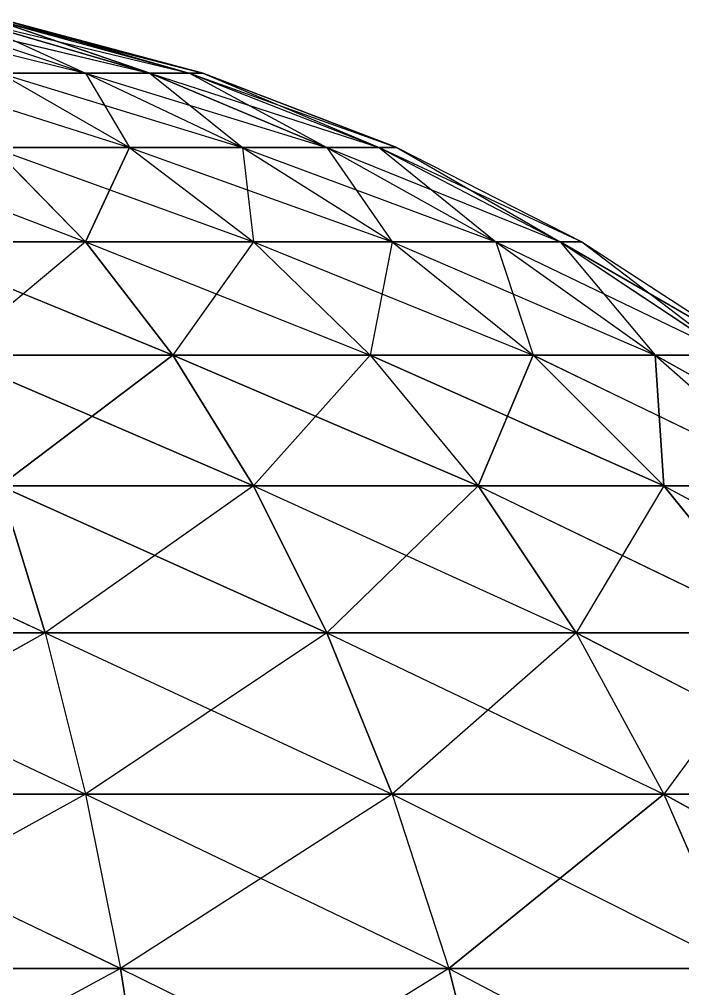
# Model space of a CAD drawing. Header units: metres. Extents: x -100 to 100, y -100 to 100.
# Drawn here: x 21.66 to 55.08, y 48.98 to 97.81 of the extents above; entities that cross this region are included whole.
import ezdxf

# ---------------------------------------------------------------- set-up
doc = ezdxf.new("R2010")
doc.units = ezdxf.units.M

msp = doc.modelspace()

# ---------------------------------------------------------------- linework, layer by layer
for p, q in [((13.912, 97.815, -677.369), (25, 95.106, -674.657)), ((16.82, 97.815, -680.6), (28.23, 95.106, -680.251)), ((16.82, 97.815, -680.6), (25, 95.106, -674.657)), ((16.82, 97.815, -705.041), (25, 95.106, -710.984)), ((18.994, 97.815, -684.364), (30.226, 95.106, -686.395)), ((18.994, 97.815, -684.364), (28.23, 95.106, -680.251)), ((18.994, 97.815, -701.277), (25, 95.106, -710.984)), ((18.994, 97.815, -701.277), (28.23, 95.106, -705.389)), ((20.337, 97.815, -688.498), (30.902, 95.106, -692.82)), ((20.337, 97.815, -688.498), (30.226, 95.106, -686.395)), ((20.337, 97.815, -697.143), (28.23, 95.106, -705.389)), ((20.337, 97.815, -697.143), (30.226, 95.106, -699.245)), ((20.791, 97.815, -692.82), (30.902, 95.106, -692.82)), ((20.791, 97.815, -692.82), (30.226, 95.106, -699.245)), ((15.451, 95.106, -666.059), (27.216, 91.355, -662.594)), ((25, 95.106, -674.657), (20.677, 95.106, -669.856)), ((20.677, 95.106, -715.785), (25, 95.106, -710.984)), ((20.677, 95.106, -669.856), (32.906, 91.355, -668.913)), ((20.677, 95.106, -669.856), (27.216, 91.355, -662.594)), ((20.677, 95.106, -715.785), (27.216, 91.355, -723.047)), ((28.23, 95.106, -680.251), (25, 95.106, -674.657)), ((25, 95.106, -710.984), (28.23, 95.106, -705.389)), ((25, 95.106, -674.657), (37.157, 91.355, -676.277)), ((25, 95.106, -674.657), (32.906, 91.355, -668.913)), ((25, 95.106, -710.984), (27.216, 91.355, -723.047)), ((25, 95.106, -710.984), (32.906, 91.355, -716.728)), ((30.226, 95.106, -686.395), (28.23, 95.106, -680.251)), ((28.23, 95.106, -705.389), (30.226, 95.106, -699.245)), ((28.23, 95.106, -680.251), (39.785, 91.355, -684.364)), ((28.23, 95.106, -680.251), (37.157, 91.355, -676.277)), ((28.23, 95.106, -705.389), (32.906, 91.355, -716.728)), ((28.23, 95.106, -705.389), (37.157, 91.355, -709.364)), ((30.902, 95.106, -692.82), (30.226, 95.106, -686.395)), ((30.226, 95.106, -699.245), (30.902, 95.106, -692.82)), ((30.902, 95.106, -692.82), (30.226, 95.106, -699.245)), ((30.226, 95.106, -699.245), (30.902, 95.106, -692.82)), ((30.226, 95.106, -686.395), (40.674, 91.355, -692.82)), ((30.226, 95.106, -686.395), (39.785, 91.355, -684.364)), ((30.226, 95.106, -699.245), (37.157, 91.355, -709.364)), ((30.226, 95.106, -699.245), (39.785, 91.355, -701.277)), ((30.902, 95.106, -692.82), (40.674, 91.355, -692.82)), ((30.902, 95.106, -692.82), (39.785, 91.355, -701.277)), ((12.569, 91.355, -654.137), (25, 86.603, -649.519)), ((27.216, 91.355, -662.594), (20.337, 91.355, -657.596)), ((20.337, 91.355, -728.045), (27.216, 91.355, -723.047)), ((20.337, 91.355, -657.596), (33.457, 86.603, -655.663)), ((20.337, 91.355, -657.596), (25, 86.603, -649.519)), ((20.337, 91.355, -728.045), (25, 86.603, -736.122)), ((27.216, 91.355, -723.047), (25, 86.603, -736.122)), ((32.906, 91.355, -668.913), (27.216, 91.355, -662.594)), ((27.216, 91.355, -723.047), (32.906, 91.355, -716.728)), ((27.216, 91.355, -662.594), (40.451, 86.603, -663.431)), ((27.216, 91.355, -662.594), (33.457, 86.603, -655.663)), ((27.216, 91.355, -723.047), (33.457, 86.603, -729.978)), ((37.157, 91.355, -676.277), (32.906, 91.355, -668.913)), ((32.906, 91.355, -716.728), (37.157, 91.355, -709.364)), ((32.906, 91.355, -668.913), (45.677, 86.603, -672.483)), ((32.906, 91.355, -668.913), (40.451, 86.603, -663.431)), ((32.906, 91.355, -716.728), (33.457, 86.603, -729.978)), ((32.906, 91.355, -716.728), (40.451, 86.603, -722.21)), ((39.785, 91.355, -684.364), (37.157, 91.355, -676.277)), ((37.157, 91.355, -709.364), (39.785, 91.355, -701.277)), ((37.157, 91.355, -676.277), (48.907, 86.603, -682.425)), ((37.157, 91.355, -676.277), (45.677, 86.603, -672.483)), ((37.157, 91.355, -709.364), (40.451, 86.603, -722.21)), ((37.157, 91.355, -709.364), (45.677, 86.603, -713.157)), ((40.674, 91.355, -692.82), (39.785, 91.355, -684.364)), ((39.785, 91.355, -701.277), (40.674, 91.355, -692.82)), ((40.674, 91.355, -692.82), (39.785, 91.355, -701.277)), ((39.785, 91.355, -701.277), (40.674, 91.355, -692.82)), ((39.785, 91.355, -684.364), (50, 86.603, -692.82)), ((39.785, 91.355, -684.364), (48.907, 86.603, -682.425)), ((39.785, 91.355, -701.277), (45.677, 86.603, -713.157)), ((39.785, 91.355, -701.277), (48.907, 86.603, -703.216)), ((40.674, 91.355, -692.82), (50, 86.603, -692.82)), ((40.674, 91.355, -692.82), (48.907, 86.603, -703.216)), ((25, 86.603, -649.519), (15.451, 86.603, -645.267)), ((15.451, 86.603, -740.373), (25, 86.603, -736.122)), ((15.451, 86.603, -645.267), (29.389, 80.902, -641.917)), ((25, 86.603, -736.122), (18.164, 80.902, -748.722)), ((33.457, 86.603, -655.663), (25, 86.603, -649.519)), ((25, 86.603, -736.122), (33.457, 86.603, -729.978)), ((25, 86.603, -649.519), (39.331, 80.902, -649.139)), ((25, 86.603, -649.519), (29.389, 80.902, -641.917)), ((25, 86.603, -736.122), (29.389, 80.902, -743.724)), ((33.457, 86.603, -729.978), (29.389, 80.902, -743.724)), ((40.451, 86.603, -663.431), (33.457, 86.603, -655.663)), ((33.457, 86.603, -729.978), (40.451, 86.603, -722.21)), ((33.457, 86.603, -655.663), (47.553, 80.902, -658.271)), ((33.457, 86.603, -655.663), (39.331, 80.902, -649.139)), ((33.457, 86.603, -729.978), (39.331, 80.902, -736.501)), ((40.451, 86.603, -722.21), (39.331, 80.902, -736.501)), ((45.677, 86.603, -672.483), (40.451, 86.603, -663.431)), ((40.451, 86.603, -722.21), (45.677, 86.603, -713.157)), ((40.451, 86.603, -663.431), (53.697, 80.902, -668.913)), ((40.451, 86.603, -663.431), (47.553, 80.902, -658.271)), ((40.451, 86.603, -722.21), (47.553, 80.902, -727.369)), ((48.907, 86.603, -682.425), (45.677, 86.603, -672.483)), ((45.677, 86.603, -713.157), (48.907, 86.603, -703.216)), ((45.677, 86.603, -672.483), (57.494, 80.902, -680.6)), ((45.677, 86.603, -672.483), (53.697, 80.902, -668.913)), ((45.677, 86.603, -713.157), (47.553, 80.902, -727.369)), ((45.677, 86.603, -713.157), (53.697, 80.902, -716.728)), ((50, 86.603, -692.82), (48.907, 86.603, -682.425)), ((48.907, 86.603, -703.216), (50, 86.603, -692.82)), ((50, 86.603, -692.82), (48.907, 86.603, -703.216)), ((48.907, 86.603, -703.216), (50, 86.603, -692.82)), ((48.907, 86.603, -682.425), (58.779, 80.902, -692.82)), ((48.907, 86.603, -682.425), (57.494, 80.902, -680.6)), ((48.907, 86.603, -703.216), (53.697, 80.902, -716.728)), ((48.907, 86.603, -703.216), (57.494, 80.902, -705.041)), ((50, 86.603, -692.82), (58.779, 80.902, -692.82)), ((50, 86.603, -692.82), (57.494, 80.902, -705.041)), ((29.389, 80.902, -641.917), (18.164, 80.902, -636.919)), ((18.164, 80.902, -748.722), (29.389, 80.902, -743.724)), ((18.164, 80.902, -636.919), (33.457, 74.314, -634.872)), ((29.389, 80.902, -743.724), (20.677, 74.314, -756.458)), ((39.331, 80.902, -649.139), (29.389, 80.902, -641.917)), ((29.389, 80.902, -743.724), (39.331, 80.902, -736.501)), ((29.389, 80.902, -641.917), (44.774, 74.314, -643.094)), ((29.389, 80.902, -641.917), (33.457, 74.314, -634.872)), ((29.389, 80.902, -743.724), (33.457, 74.314, -750.769)), ((39.331, 80.902, -736.501), (33.457, 74.314, -750.769)), ((47.553, 80.902, -658.271), (39.331, 80.902, -649.139)), ((39.331, 80.902, -736.501), (47.553, 80.902, -727.369)), ((39.331, 80.902, -649.139), (54.134, 74.314, -653.49)), ((39.331, 80.902, -649.139), (44.774, 74.314, -643.094)), ((39.331, 80.902, -736.501), (44.774, 74.314, -742.546)), ((47.553, 80.902, -727.369), (44.774, 74.314, -742.546)), ((53.697, 80.902, -668.913), (47.553, 80.902, -658.271)), ((47.553, 80.902, -727.369), (53.697, 80.902, -716.728)), ((47.553, 80.902, -658.271), (61.128, 74.314, -665.604)), ((47.553, 80.902, -658.271), (54.134, 74.314, -653.49)), ((47.553, 80.902, -727.369), (54.134, 74.314, -732.151)), ((57.494, 80.902, -680.6), (53.697, 80.902, -668.913)), ((53.697, 80.902, -716.728), (57.494, 80.902, -705.041)), ((53.697, 80.902, -668.913), (65.451, 74.314, -678.908)), ((53.697, 80.902, -668.913), (61.128, 74.314, -665.604)), ((53.697, 80.902, -716.728), (54.134, 74.314, -732.151)), ((53.697, 80.902, -716.728), (61.128, 74.314, -720.036)), ((6.994, 74.314, -626.274), (22.964, 66.913, -622.143)), ((33.457, 74.314, -634.872), (20.677, 74.314, -629.182)), ((20.677, 74.314, -756.458), (33.457, 74.314, -750.769)), ((20.677, 74.314, -629.182), (37.157, 66.913, -628.462)), ((20.677, 74.314, -629.182), (22.964, 66.913, -622.143)), ((20.677, 74.314, -756.458), (22.964, 66.913, -763.498)), ((33.457, 74.314, -750.769), (22.964, 66.913, -763.498)), ((44.774, 74.314, -643.094), (33.457, 74.314, -634.872)), ((33.457, 74.314, -750.769), (44.774, 74.314, -742.546)), ((33.457, 74.314, -634.872), (49.726, 66.913, -637.594)), ((33.457, 74.314, -634.872), (37.157, 66.913, -628.462)), ((33.457, 74.314, -750.769), (37.157, 66.913, -757.178)), ((44.774, 74.314, -742.546), (37.157, 66.913, -757.178)), ((54.134, 74.314, -653.49), (44.774, 74.314, -643.094)), ((44.774, 74.314, -742.546), (54.134, 74.314, -732.151)), ((44.774, 74.314, -643.094), (60.122, 66.913, -649.139)), ((44.774, 74.314, -643.094), (49.726, 66.913, -637.594)), ((44.774, 74.314, -742.546), (49.726, 66.913, -748.047)), ((54.134, 74.314, -732.151), (49.726, 66.913, -748.047)), ((61.128, 74.314, -665.604), (54.134, 74.314, -653.49)), ((54.134, 74.314, -732.151), (61.128, 74.314, -720.036)), ((54.134, 74.314, -653.49), (67.89, 66.913, -662.594)), ((54.134, 74.314, -653.49), (60.122, 66.913, -649.139)), ((54.134, 74.314, -732.151), (60.122, 66.913, -736.501)), ((22.964, 66.913, -622.143), (7.768, 66.913, -618.913)), ((7.768, 66.913, -766.728), (22.964, 66.913, -763.498)), ((7.768, 66.913, -618.913), (25, 58.779, -615.878)), ((22.964, 66.913, -763.498), (8.457, 58.779, -773.279)), ((37.157, 66.913, -628.462), (22.964, 66.913, -622.143)), ((22.964, 66.913, -763.498), (37.157, 66.913, -757.178)), ((22.964, 66.913, -622.143), (40.451, 58.779, -622.757)), ((22.964, 66.913, -622.143), (25, 58.779, -615.878)), ((22.964, 66.913, -763.498), (25, 58.779, -769.762)), ((37.157, 66.913, -757.178), (25, 58.779, -769.762)), ((49.726, 66.913, -637.594), (37.157, 66.913, -628.462)), ((37.157, 66.913, -757.178), (49.726, 66.913, -748.047)), ((37.157, 66.913, -628.462), (54.134, 58.779, -632.699)), ((37.157, 66.913, -628.462), (40.451, 58.779, -622.757)), ((37.157, 66.913, -757.178), (40.451, 58.779, -762.883)), ((49.726, 66.913, -748.047), (40.451, 58.779, -762.883)), ((60.122, 66.913, -649.139), (49.726, 66.913, -637.594)), ((49.726, 66.913, -748.047), (60.122, 66.913, -736.501)), ((49.726, 66.913, -637.594), (65.451, 58.779, -645.267)), ((49.726, 66.913, -637.594), (54.134, 58.779, -632.699)), ((49.726, 66.913, -748.047), (54.134, 58.779, -752.942)), ((60.122, 66.913, -736.501), (54.134, 58.779, -752.942)), ((25, 58.779, -615.878), (8.457, 58.779, -612.362)), ((8.457, 58.779, -773.279), (25, 58.779, -769.762)), ((8.457, 58.779, -612.362), (26.762, 50, -610.456)), ((25, 58.779, -769.762), (9.052, 50, -778.948)), ((40.451, 58.779, -622.757), (25, 58.779, -615.878)), ((25, 58.779, -769.762), (40.451, 58.779, -762.883)), ((25, 58.779, -615.878), (43.301, 50, -617.82)), ((25, 58.779, -615.878), (26.762, 50, -610.456)), ((25, 58.779, -769.762), (26.762, 50, -775.184)), ((40.451, 58.779, -762.883), (26.762, 50, -775.184)), ((54.134, 58.779, -632.699), (40.451, 58.779, -622.757)), ((40.451, 58.779, -762.883), (54.134, 58.779, -752.942)), ((40.451, 58.779, -622.757), (57.948, 50, -628.462)), ((40.451, 58.779, -622.757), (43.301, 50, -617.82)), ((40.451, 58.779, -762.883), (43.301, 50, -767.82)), ((54.134, 58.779, -752.942), (43.301, 50, -767.82)), ((65.451, 58.779, -645.267), (54.134, 58.779, -632.699)), ((54.134, 58.779, -752.942), (65.451, 58.779, -740.373)), ((54.134, 58.779, -632.699), (70.063, 50, -641.917)), ((54.134, 58.779, -632.699), (57.948, 50, -628.462)), ((54.134, 58.779, -752.942), (57.948, 50, -757.178)), ((26.762, 50, -610.456), (9.052, 50, -606.692)), ((9.052, 50, -778.948), (26.762, 50, -775.184)), ((26.762, 50, -775.184), (9.549, 40.674, -783.674)), ((43.301, 50, -617.82), (26.762, 50, -610.456)), ((26.762, 50, -775.184), (43.301, 50, -767.82)), ((26.762, 50, -610.456), (45.677, 40.674, -613.705)), ((26.762, 50, -610.456), (28.23, 40.674, -605.937)), ((26.762, 50, -775.184), (28.23, 40.674, -779.704)), ((43.301, 50, -767.82), (28.23, 40.674, -779.704)), ((57.948, 50, -628.462), (43.301, 50, -617.82)), ((43.301, 50, -767.82), (57.948, 50, -757.178)), ((43.301, 50, -617.82), (61.128, 40.674, -624.931)), ((43.301, 50, -617.82), (45.677, 40.674, -613.705)), ((43.301, 50, -767.82), (45.677, 40.674, -771.936))]:
    msp.add_line(p, q)
for points in [[(28.23, 95.106, -680.251), (18.994, 97.815, -684.364), (16.82, 97.815, -680.6), (16.821, 97.815, -680.599)], [(30.902, 95.106, -692.82), (20.791, 97.815, -692.82), (20.337, 97.815, -688.498), (20.337, 97.815, -688.497)], [(30.902, 95.106, -692.82), (20.337, 97.815, -688.498), (30.226, 95.106, -686.395), (30.227, 95.106, -686.395)], [(28.23, 95.106, -705.389), (20.337, 97.815, -697.143), (30.226, 95.106, -699.245), (30.227, 95.106, -699.245)], [(37.157, 91.355, -709.364), (28.23, 95.106, -705.389), (30.226, 95.106, -699.245), (30.227, 95.106, -699.245)], [(30.902, 95.106, -692.82), (30.902, 95.106, -692.82), (30.226, 95.106, -699.245), (30.227, 95.106, -699.245)], [(40.674, 91.355, -692.82), (30.902, 95.106, -692.82), (30.226, 95.106, -686.395), (30.227, 95.106, -686.395)], [(15.451, 86.603, -740.373), (20.337, 91.355, -728.045), (25, 86.603, -736.122), (25, 86.603, -736.121)], [(25, 86.603, -736.122), (27.216, 91.355, -723.047), (33.457, 86.603, -729.978), (33.457, 86.603, -729.977)], [(29.389, 80.902, -641.917), (15.451, 86.603, -645.267), (18.164, 80.902, -636.919), (18.164, 80.902, -636.918)], [(18.164, 80.902, -748.722), (15.451, 86.603, -740.373), (25, 86.603, -736.122), (25, 86.603, -736.121)], [(29.389, 80.902, -743.724), (25, 86.603, -736.122), (33.457, 86.603, -729.978), (33.457, 86.603, -729.977)], [(58.779, 80.902, -692.82), (48.907, 86.603, -682.425), (57.494, 80.902, -680.6), (57.494, 80.902, -680.599)], [(33.457, 74.314, -634.872), (29.389, 80.902, -641.917), (18.164, 80.902, -636.919), (18.164, 80.902, -636.918)], [(33.457, 74.314, -634.872), (18.164, 80.902, -636.919), (20.677, 74.314, -629.182), (20.677, 74.315, -629.182)], [(20.677, 74.314, -756.458), (29.389, 80.902, -743.724), (33.457, 74.314, -750.769), (33.457, 74.315, -750.769)], [(44.774, 74.314, -643.094), (29.389, 80.902, -641.917), (33.457, 74.314, -634.872), (33.457, 74.315, -634.872)], [(33.457, 74.314, -750.769), (39.331, 80.902, -736.501), (44.774, 74.314, -742.546), (44.774, 74.315, -742.546)], [(54.134, 74.314, -653.49), (39.331, 80.902, -649.139), (44.774, 74.314, -643.094), (44.774, 74.315, -643.094)], [(44.774, 74.314, -742.546), (47.553, 80.902, -727.369), (54.134, 74.314, -732.151), (54.134, 74.315, -732.151)], [(61.128, 74.314, -665.604), (47.553, 80.902, -658.271), (54.134, 74.314, -653.49), (54.134, 74.315, -653.49)], [(65.451, 74.314, -678.908), (53.697, 80.902, -668.913), (61.128, 74.314, -665.604), (61.128, 74.315, -665.604)], [(54.134, 74.314, -732.151), (53.697, 80.902, -716.728), (61.128, 74.314, -720.036), (61.128, 74.315, -720.036)], [(22.964, 66.913, -622.143), (20.677, 74.314, -629.182), (6.994, 74.314, -626.274), (6.994, 74.315, -626.274)], [(7.768, 66.913, -766.728), (20.677, 74.314, -756.458), (22.964, 66.913, -763.498), (22.965, 66.913, -763.497)], [(37.157, 66.913, -628.462), (33.457, 74.314, -634.872), (20.677, 74.314, -629.182), (20.677, 74.315, -629.182)], [(22.964, 66.913, -763.498), (20.677, 74.314, -756.458), (33.457, 74.314, -750.769), (33.457, 74.315, -750.769)], [(37.157, 66.913, -628.462), (20.677, 74.314, -629.182), (22.964, 66.913, -622.143), (22.965, 66.913, -622.143)], [(49.726, 66.913, -637.594), (44.774, 74.314, -643.094), (33.457, 74.314, -634.872), (33.457, 74.315, -634.872)], [(37.157, 66.913, -757.178), (33.457, 74.314, -750.769), (44.774, 74.314, -742.546), (44.774, 74.315, -742.546)], [(60.122, 66.913, -649.139), (54.134, 74.314, -653.49), (44.774, 74.314, -643.094), (44.774, 74.315, -643.094)], [(49.726, 66.913, -748.047), (44.774, 74.314, -742.546), (54.134, 74.314, -732.151), (54.134, 74.315, -732.151)], [(67.89, 66.913, -662.594), (61.128, 74.314, -665.604), (54.134, 74.314, -653.49), (54.134, 74.315, -653.49)], [(60.122, 66.913, -736.501), (54.134, 74.314, -732.151), (61.128, 74.314, -720.036), (61.128, 74.315, -720.036)], [(8.457, 58.779, -773.279), (7.768, 66.913, -766.728), (22.964, 66.913, -763.498), (22.965, 66.913, -763.497)], [(40.451, 58.779, -622.757), (37.157, 66.913, -628.462), (22.964, 66.913, -622.143), (22.965, 66.913, -622.143)], [(65.451, 58.779, -645.267), (49.726, 66.913, -637.594), (54.134, 58.779, -632.699), (54.134, 58.779, -632.698)], [(26.762, 50, -610.456), (8.457, 58.779, -612.362), (9.052, 50, -606.692), (9.053, 50, -606.692)], [(43.301, 50, -767.82), (54.134, 58.779, -752.942), (57.948, 50, -757.178), (57.949, 50, -757.178)], [(70.063, 50, -641.917), (65.451, 58.779, -645.267), (54.134, 58.779, -632.699), (54.134, 58.779, -632.698)], [(70.063, 50, -641.917), (54.134, 58.779, -632.699), (57.948, 50, -628.462), (57.949, 50, -628.462)], [(28.23, 40.674, -605.937), (26.762, 50, -610.456), (9.052, 50, -606.692), (9.053, 50, -606.692)], [(45.677, 40.674, -771.936), (43.301, 50, -767.82), (57.948, 50, -757.178), (57.949, 50, -757.178)]]:
    msp.add_3dface(points)

doc.saveas('drawing.dxf')
